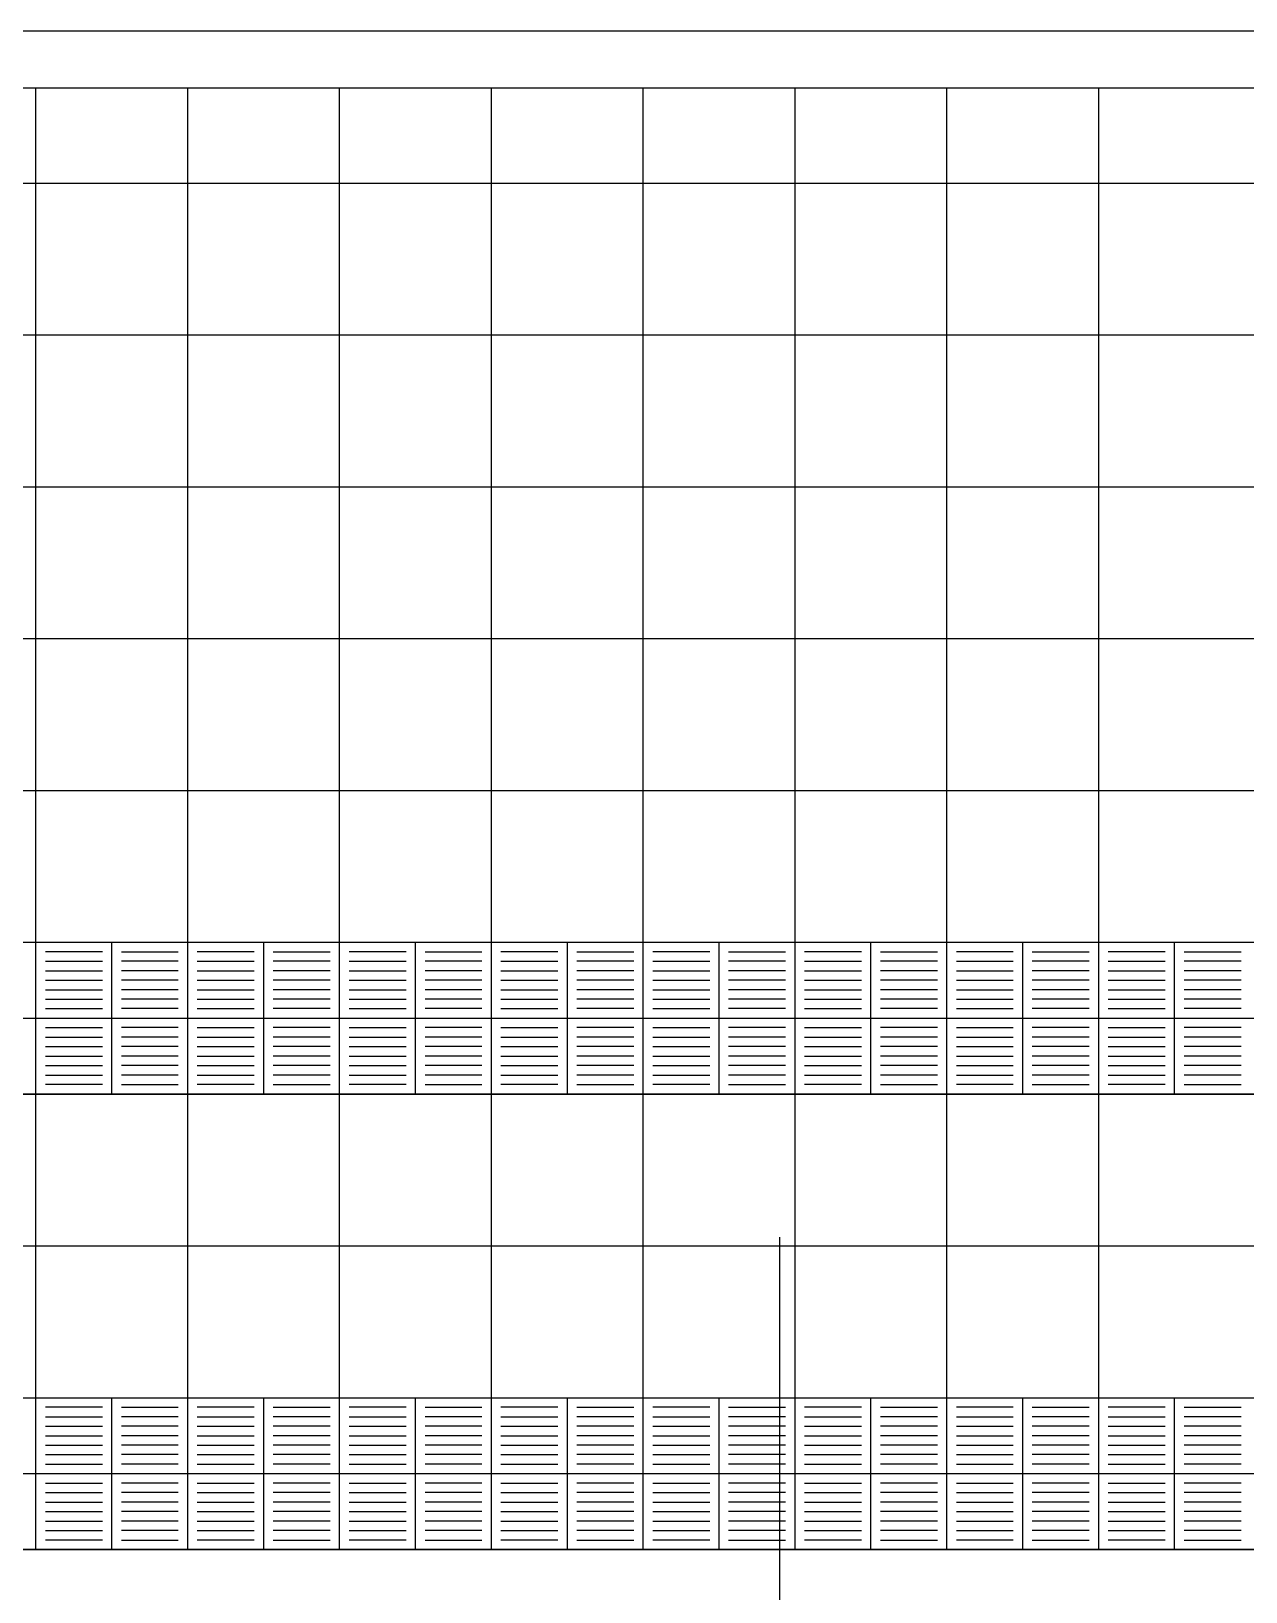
# Model space of a CAD drawing. Header units: inches. Extents: x -309 to 190, y -1585 to -1350.
# Drawn here: x -246.504 to -243.304, y -1375.399 to -1371.288 of the extents above; entities that cross this region are included whole.
import ezdxf
from ezdxf.lldxf.tags import DXFTag

# ---------------------------------------------------------------- set-up
doc = ezdxf.new("R2010")
doc.units = ezdxf.units.IN
doc.header["$MEASUREMENT"] = 0
doc.linetypes.add('CENTER2', pattern=[1.125, 0.75, -0.125, 0.125, -0.125])
doc.linetypes.add('HIDDEN', pattern=[0.375, 0.25, -0.125])
for name, color, linetype in [('CIEGOS', 9, 'CONTINUOUS'), ('DET', 9, 'CONTINUOUS'), ('lm', 9, 'HIDDEN'), ('NO VIDENTES', 9, 'CONTINUOUS'), ('PROY', 9, 'HIDDEN2'), ('V2', 9, 'CONTINUOUS')]:
    doc.layers.add(name, color=color, linetype=linetype)
tags = doc.linetypes.add('HIDDEN2', pattern=[0.1875, 0.125, -0.0625]).pattern_tags.tags
tags[6:7] = [DXFTag(74, 4), DXFTag(75, 0), DXFTag(340, '0'), DXFTag(46, 1.0), DXFTag(50, 0.0), DXFTag(44, 0.0), DXFTag(45, 0.0)]
tags[4:5] = [DXFTag(74, 4), DXFTag(75, 0), DXFTag(340, '0'), DXFTag(46, 1.0), DXFTag(50, 0.0), DXFTag(44, 0.0), DXFTag(45, 0.0)]

msp = doc.modelspace()

# ---------------------------------------------------------------- linework, layer by layer
at = {"layer": 'CIEGOS'}
for points in [[(-265.1546, -1373.6882), (-204.0052, -1373.6882)], [(-264.9889, -1374.0882), (-204.0644, -1374.0882)], [(-264.6575, -1374.8882), (-204.1827, -1374.8882)], [(-262.5318, -1375.2882), (-204.2418, -1375.2882)]]:
    msp.add_lwpolyline(points, dxfattribs=at)
at = {"layer": 'DET'}
for points in [[(-246.4918, -1375.2882), (-246.4918, -1371.4382)], [(-246.0918, -1375.2882), (-246.0918, -1371.4382)], [(-245.6918, -1375.2882), (-245.6918, -1371.4382)], [(-245.2918, -1375.2882), (-245.2918, -1371.4382)], [(-244.8918, -1375.2882), (-244.8918, -1371.4382)], [(-244.4918, -1375.2882), (-244.4918, -1371.4382)], [(-244.0918, -1375.2882), (-244.0918, -1371.4382)], [(-243.6918, -1375.2882), (-243.6918, -1371.4382)], [(-265.983, -1371.6882), (-203.7094, -1371.6882)], [(-248.8918, -1372.0882), (-237.6918, -1372.0882)], [(-265.6516, -1372.4882), (-203.8277, -1372.4882)], [(-265.486, -1372.8882), (-203.8883, -1372.8882)], [(-265.3203, -1373.2882), (-203.946, -1373.2882)], [(-246.2918, -1374.0882), (-246.2918, -1373.6882)], [(-245.8918, -1374.0882), (-245.8918, -1373.6882)], [(-245.4918, -1374.0882), (-245.4918, -1373.6882)], [(-245.0918, -1374.0882), (-245.0918, -1373.6882)], [(-244.6918, -1374.0882), (-244.6918, -1373.6882)], [(-244.2918, -1374.0882), (-244.2918, -1373.6882)], [(-243.8918, -1374.0882), (-243.8918, -1373.6882)], [(-243.4918, -1374.0882), (-243.4918, -1373.6882)], [(-265.0717, -1373.8882), (-204.0348, -1373.8882)], [(-264.8232, -1374.4882), (-204.1235, -1374.4882)], [(-246.2918, -1375.2882), (-246.2918, -1374.8882)], [(-245.8918, -1375.2882), (-245.8918, -1374.8882)], [(-245.4918, -1375.2882), (-245.4918, -1374.8882)], [(-245.0918, -1375.2882), (-245.0918, -1374.8882)], [(-244.6918, -1375.2882), (-244.6918, -1374.8882)], [(-244.2918, -1375.2882), (-244.2918, -1374.8882)], [(-243.8918, -1375.2882), (-243.8918, -1374.8882)], [(-243.4918, -1375.2882), (-243.4918, -1374.8882)], [(-264.5747, -1375.0882), (-204.2123, -1375.0882)]]:
    msp.add_lwpolyline(points, dxfattribs=at)
at = {"layer": 'lm', "linetype": 'CENTER2'}
msp.add_line((-268.7318, -1375.2882), (-201.8002, -1375.2882), dxfattribs=at)
msp.add_line((-268.7318, -1375.2882), (-201.8002, -1375.2882), dxfattribs=at)
at = {"layer": 'NO VIDENTES'}
for p, q in [((-246.3168, -1373.7132), (-246.4668, -1373.7132)), ((-246.4668, -1373.7382), (-246.3168, -1373.7382)), ((-246.2668, -1373.7132), (-246.1168, -1373.7132)), ((-246.1168, -1373.7382), (-246.2668, -1373.7382)), ((-245.9168, -1373.7132), (-246.0668, -1373.7132)), ((-246.0668, -1373.7382), (-245.9168, -1373.7382)), ((-245.8668, -1373.7132), (-245.7168, -1373.7132)), ((-245.7168, -1373.7382), (-245.8668, -1373.7382)), ((-245.5168, -1373.7132), (-245.6668, -1373.7132)), ((-245.6668, -1373.7382), (-245.5168, -1373.7382)), ((-245.4668, -1373.7132), (-245.3168, -1373.7132)), ((-245.3168, -1373.7382), (-245.4668, -1373.7382)), ((-245.1168, -1373.7132), (-245.2668, -1373.7132)), ((-245.2668, -1373.7382), (-245.1168, -1373.7382)), ((-245.0668, -1373.7132), (-244.9168, -1373.7132)), ((-244.9168, -1373.7382), (-245.0668, -1373.7382)), ((-244.7168, -1373.7132), (-244.8668, -1373.7132)), ((-244.8668, -1373.7382), (-244.7168, -1373.7382)), ((-244.6668, -1373.7132), (-244.5168, -1373.7132)), ((-244.5168, -1373.7382), (-244.6668, -1373.7382)), ((-244.3168, -1373.7132), (-244.4668, -1373.7132)), ((-244.4668, -1373.7382), (-244.3168, -1373.7382)), ((-244.2668, -1373.7132), (-244.1168, -1373.7132)), ((-244.1168, -1373.7382), (-244.2668, -1373.7382)), ((-243.9168, -1373.7132), (-244.0668, -1373.7132)), ((-244.0668, -1373.7382), (-243.9168, -1373.7382)), ((-243.8668, -1373.7132), (-243.7168, -1373.7132)), ((-243.7168, -1373.7382), (-243.8668, -1373.7382)), ((-243.5168, -1373.7132), (-243.6668, -1373.7132)), ((-243.6668, -1373.7382), (-243.5168, -1373.7382)), ((-243.4668, -1373.7132), (-243.3168, -1373.7132)), ((-243.3168, -1373.7382), (-243.4668, -1373.7382)), ((-246.4668, -1373.7632), (-246.3168, -1373.7632)), ((-246.4668, -1373.7882), (-246.3168, -1373.7882)), ((-246.1168, -1373.7632), (-246.2668, -1373.7632)), ((-246.1168, -1373.7882), (-246.2668, -1373.7882)), ((-246.0668, -1373.7632), (-245.9168, -1373.7632)), ((-246.0668, -1373.7882), (-245.9168, -1373.7882)), ((-245.7168, -1373.7632), (-245.8668, -1373.7632)), ((-245.7168, -1373.7882), (-245.8668, -1373.7882)), ((-245.6668, -1373.7632), (-245.5168, -1373.7632)), ((-245.6668, -1373.7882), (-245.5168, -1373.7882)), ((-245.3168, -1373.7632), (-245.4668, -1373.7632)), ((-245.3168, -1373.7882), (-245.4668, -1373.7882)), ((-245.2668, -1373.7632), (-245.1168, -1373.7632)), ((-245.2668, -1373.7882), (-245.1168, -1373.7882)), ((-244.9168, -1373.7632), (-245.0668, -1373.7632)), ((-244.9168, -1373.7882), (-245.0668, -1373.7882)), ((-244.8668, -1373.7632), (-244.7168, -1373.7632)), ((-244.8668, -1373.7882), (-244.7168, -1373.7882)), ((-244.5168, -1373.7632), (-244.6668, -1373.7632)), ((-244.5168, -1373.7882), (-244.6668, -1373.7882)), ((-244.4668, -1373.7632), (-244.3168, -1373.7632)), ((-244.4668, -1373.7882), (-244.3168, -1373.7882)), ((-244.1168, -1373.7632), (-244.2668, -1373.7632)), ((-244.1168, -1373.7882), (-244.2668, -1373.7882)), ((-244.0668, -1373.7632), (-243.9168, -1373.7632)), ((-244.0668, -1373.7882), (-243.9168, -1373.7882)), ((-243.7168, -1373.7632), (-243.8668, -1373.7632)), ((-243.7168, -1373.7882), (-243.8668, -1373.7882)), ((-243.6668, -1373.7632), (-243.5168, -1373.7632)), ((-243.6668, -1373.7882), (-243.5168, -1373.7882)), ((-243.3168, -1373.7632), (-243.4668, -1373.7632)), ((-243.3168, -1373.7882), (-243.4668, -1373.7882)), ((-246.4668, -1373.8132), (-246.3168, -1373.8132)), ((-246.1168, -1373.8132), (-246.2668, -1373.8132)), ((-246.0668, -1373.8132), (-245.9168, -1373.8132)), ((-245.7168, -1373.8132), (-245.8668, -1373.8132)), ((-245.6668, -1373.8132), (-245.5168, -1373.8132)), ((-245.3168, -1373.8132), (-245.4668, -1373.8132)), ((-245.2668, -1373.8132), (-245.1168, -1373.8132)), ((-244.9168, -1373.8132), (-245.0668, -1373.8132)), ((-244.8668, -1373.8132), (-244.7168, -1373.8132)), ((-244.5168, -1373.8132), (-244.6668, -1373.8132)), ((-244.4668, -1373.8132), (-244.3168, -1373.8132)), ((-244.1168, -1373.8132), (-244.2668, -1373.8132)), ((-244.0668, -1373.8132), (-243.9168, -1373.8132)), ((-243.7168, -1373.8132), (-243.8668, -1373.8132)), ((-243.6668, -1373.8132), (-243.5168, -1373.8132)), ((-243.3168, -1373.8132), (-243.4668, -1373.8132)), ((-246.4668, -1373.8382), (-246.3168, -1373.8382)), ((-246.4668, -1373.8632), (-246.3168, -1373.8632)), ((-246.1168, -1373.8382), (-246.2668, -1373.8382)), ((-246.1168, -1373.8632), (-246.2668, -1373.8632)), ((-246.0668, -1373.8382), (-245.9168, -1373.8382)), ((-246.0668, -1373.8632), (-245.9168, -1373.8632)), ((-245.7168, -1373.8382), (-245.8668, -1373.8382)), ((-245.7168, -1373.8632), (-245.8668, -1373.8632)), ((-245.6668, -1373.8382), (-245.5168, -1373.8382)), ((-245.6668, -1373.8632), (-245.5168, -1373.8632)), ((-245.3168, -1373.8382), (-245.4668, -1373.8382)), ((-245.3168, -1373.8632), (-245.4668, -1373.8632)), ((-245.2668, -1373.8382), (-245.1168, -1373.8382)), ((-245.2668, -1373.8632), (-245.1168, -1373.8632)), ((-244.9168, -1373.8382), (-245.0668, -1373.8382)), ((-244.9168, -1373.8632), (-245.0668, -1373.8632)), ((-244.8668, -1373.8382), (-244.7168, -1373.8382)), ((-244.8668, -1373.8632), (-244.7168, -1373.8632)), ((-244.5168, -1373.8382), (-244.6668, -1373.8382)), ((-244.5168, -1373.8632), (-244.6668, -1373.8632)), ((-244.4668, -1373.8382), (-244.3168, -1373.8382)), ((-244.4668, -1373.8632), (-244.3168, -1373.8632)), ((-244.1168, -1373.8382), (-244.2668, -1373.8382)), ((-244.1168, -1373.8632), (-244.2668, -1373.8632)), ((-244.0668, -1373.8382), (-243.9168, -1373.8382)), ((-244.0668, -1373.8632), (-243.9168, -1373.8632)), ((-243.7168, -1373.8382), (-243.8668, -1373.8382)), ((-243.7168, -1373.8632), (-243.8668, -1373.8632)), ((-243.6668, -1373.8382), (-243.5168, -1373.8382)), ((-243.6668, -1373.8632), (-243.5168, -1373.8632)), ((-243.3168, -1373.8382), (-243.4668, -1373.8382)), ((-243.3168, -1373.8632), (-243.4668, -1373.8632)), ((-246.4668, -1373.9132), (-246.3168, -1373.9132)), ((-246.1168, -1373.9132), (-246.2668, -1373.9132)), ((-246.0668, -1373.9132), (-245.9168, -1373.9132)), ((-245.7168, -1373.9132), (-245.8668, -1373.9132)), ((-245.6668, -1373.9132), (-245.5168, -1373.9132)), ((-245.3168, -1373.9132), (-245.4668, -1373.9132)), ((-245.2668, -1373.9132), (-245.1168, -1373.9132)), ((-244.9168, -1373.9132), (-245.0668, -1373.9132)), ((-244.8668, -1373.9132), (-244.7168, -1373.9132)), ((-244.5168, -1373.9132), (-244.6668, -1373.9132)), ((-244.4668, -1373.9132), (-244.3168, -1373.9132)), ((-244.1168, -1373.9132), (-244.2668, -1373.9132)), ((-244.0668, -1373.9132), (-243.9168, -1373.9132)), ((-243.7168, -1373.9132), (-243.8668, -1373.9132)), ((-243.6668, -1373.9132), (-243.5168, -1373.9132)), ((-243.3168, -1373.9132), (-243.4668, -1373.9132)), ((-246.4668, -1373.9382), (-246.3168, -1373.9382)), ((-246.1168, -1373.9382), (-246.2668, -1373.9382)), ((-246.0668, -1373.9382), (-245.9168, -1373.9382)), ((-245.7168, -1373.9382), (-245.8668, -1373.9382)), ((-245.6668, -1373.9382), (-245.5168, -1373.9382)), ((-245.3168, -1373.9382), (-245.4668, -1373.9382)), ((-245.2668, -1373.9382), (-245.1168, -1373.9382)), ((-244.9168, -1373.9382), (-245.0668, -1373.9382)), ((-244.8668, -1373.9382), (-244.7168, -1373.9382)), ((-244.5168, -1373.9382), (-244.6668, -1373.9382)), ((-244.4668, -1373.9382), (-244.3168, -1373.9382)), ((-244.1168, -1373.9382), (-244.2668, -1373.9382)), ((-244.0668, -1373.9382), (-243.9168, -1373.9382)), ((-243.7168, -1373.9382), (-243.8668, -1373.9382)), ((-243.6668, -1373.9382), (-243.5168, -1373.9382)), ((-243.3168, -1373.9382), (-243.4668, -1373.9382)), ((-246.4668, -1373.9632), (-246.3168, -1373.9632)), ((-246.4668, -1373.9882), (-246.3168, -1373.9882)), ((-246.1168, -1373.9632), (-246.2668, -1373.9632)), ((-246.1168, -1373.9882), (-246.2668, -1373.9882)), ((-246.0668, -1373.9632), (-245.9168, -1373.9632)), ((-246.0668, -1373.9882), (-245.9168, -1373.9882)), ((-245.7168, -1373.9632), (-245.8668, -1373.9632)), ((-245.7168, -1373.9882), (-245.8668, -1373.9882)), ((-245.6668, -1373.9632), (-245.5168, -1373.9632)), ((-245.6668, -1373.9882), (-245.5168, -1373.9882)), ((-245.3168, -1373.9632), (-245.4668, -1373.9632)), ((-245.3168, -1373.9882), (-245.4668, -1373.9882)), ((-245.2668, -1373.9632), (-245.1168, -1373.9632)), ((-245.2668, -1373.9882), (-245.1168, -1373.9882)), ((-244.9168, -1373.9632), (-245.0668, -1373.9632)), ((-244.9168, -1373.9882), (-245.0668, -1373.9882)), ((-244.8668, -1373.9632), (-244.7168, -1373.9632)), ((-244.8668, -1373.9882), (-244.7168, -1373.9882)), ((-244.5168, -1373.9632), (-244.6668, -1373.9632)), ((-244.5168, -1373.9882), (-244.6668, -1373.9882)), ((-244.4668, -1373.9632), (-244.3168, -1373.9632)), ((-244.4668, -1373.9882), (-244.3168, -1373.9882)), ((-244.1168, -1373.9632), (-244.2668, -1373.9632)), ((-244.1168, -1373.9882), (-244.2668, -1373.9882)), ((-244.0668, -1373.9632), (-243.9168, -1373.9632)), ((-244.0668, -1373.9882), (-243.9168, -1373.9882)), ((-243.7168, -1373.9632), (-243.8668, -1373.9632)), ((-243.7168, -1373.9882), (-243.8668, -1373.9882)), ((-243.6668, -1373.9632), (-243.5168, -1373.9632)), ((-243.6668, -1373.9882), (-243.5168, -1373.9882)), ((-243.3168, -1373.9632), (-243.4668, -1373.9632)), ((-243.3168, -1373.9882), (-243.4668, -1373.9882)), ((-246.4668, -1374.0132), (-246.3168, -1374.0132)), ((-246.4668, -1374.0382), (-246.3168, -1374.0382)), ((-246.1168, -1374.0132), (-246.2668, -1374.0132)), ((-246.1168, -1374.0382), (-246.2668, -1374.0382)), ((-246.0668, -1374.0132), (-245.9168, -1374.0132)), ((-246.0668, -1374.0382), (-245.9168, -1374.0382)), ((-245.7168, -1374.0132), (-245.8668, -1374.0132)), ((-245.7168, -1374.0382), (-245.8668, -1374.0382)), ((-245.6668, -1374.0132), (-245.5168, -1374.0132)), ((-245.6668, -1374.0382), (-245.5168, -1374.0382)), ((-245.3168, -1374.0132), (-245.4668, -1374.0132)), ((-245.3168, -1374.0382), (-245.4668, -1374.0382)), ((-245.2668, -1374.0132), (-245.1168, -1374.0132)), ((-245.2668, -1374.0382), (-245.1168, -1374.0382)), ((-244.9168, -1374.0132), (-245.0668, -1374.0132)), ((-244.9168, -1374.0382), (-245.0668, -1374.0382)), ((-244.8668, -1374.0132), (-244.7168, -1374.0132)), ((-244.8668, -1374.0382), (-244.7168, -1374.0382)), ((-244.5168, -1374.0132), (-244.6668, -1374.0132)), ((-244.5168, -1374.0382), (-244.6668, -1374.0382)), ((-244.4668, -1374.0132), (-244.3168, -1374.0132)), ((-244.4668, -1374.0382), (-244.3168, -1374.0382)), ((-244.1168, -1374.0132), (-244.2668, -1374.0132)), ((-244.1168, -1374.0382), (-244.2668, -1374.0382)), ((-244.0668, -1374.0132), (-243.9168, -1374.0132)), ((-244.0668, -1374.0382), (-243.9168, -1374.0382)), ((-243.7168, -1374.0132), (-243.8668, -1374.0132)), ((-243.7168, -1374.0382), (-243.8668, -1374.0382)), ((-243.6668, -1374.0132), (-243.5168, -1374.0132)), ((-243.6668, -1374.0382), (-243.5168, -1374.0382)), ((-243.3168, -1374.0132), (-243.4668, -1374.0132)), ((-243.3168, -1374.0382), (-243.4668, -1374.0382)), ((-246.3168, -1374.0632), (-246.4668, -1374.0632)), ((-246.2668, -1374.0632), (-246.1168, -1374.0632)), ((-245.9168, -1374.0632), (-246.0668, -1374.0632)), ((-245.8668, -1374.0632), (-245.7168, -1374.0632)), ((-245.5168, -1374.0632), (-245.6668, -1374.0632)), ((-245.4668, -1374.0632), (-245.3168, -1374.0632)), ((-245.1168, -1374.0632), (-245.2668, -1374.0632)), ((-245.0668, -1374.0632), (-244.9168, -1374.0632)), ((-244.7168, -1374.0632), (-244.8668, -1374.0632)), ((-244.6668, -1374.0632), (-244.5168, -1374.0632)), ((-244.3168, -1374.0632), (-244.4668, -1374.0632)), ((-244.2668, -1374.0632), (-244.1168, -1374.0632)), ((-243.9168, -1374.0632), (-244.0668, -1374.0632)), ((-243.8668, -1374.0632), (-243.7168, -1374.0632)), ((-243.5168, -1374.0632), (-243.6668, -1374.0632)), ((-243.4668, -1374.0632), (-243.3168, -1374.0632)), ((-246.3168, -1374.9132), (-246.4668, -1374.9132)), ((-246.4668, -1374.9382), (-246.3168, -1374.9382)), ((-246.2668, -1374.9132), (-246.1168, -1374.9132)), ((-246.1168, -1374.9382), (-246.2668, -1374.9382)), ((-245.9168, -1374.9132), (-246.0668, -1374.9132)), ((-246.0668, -1374.9382), (-245.9168, -1374.9382)), ((-245.8668, -1374.9132), (-245.7168, -1374.9132)), ((-245.7168, -1374.9382), (-245.8668, -1374.9382)), ((-245.5168, -1374.9132), (-245.6668, -1374.9132)), ((-245.6668, -1374.9382), (-245.5168, -1374.9382)), ((-245.4668, -1374.9132), (-245.3168, -1374.9132)), ((-245.3168, -1374.9382), (-245.4668, -1374.9382)), ((-245.1168, -1374.9132), (-245.2668, -1374.9132)), ((-245.2668, -1374.9382), (-245.1168, -1374.9382)), ((-245.0668, -1374.9132), (-244.9168, -1374.9132)), ((-244.9168, -1374.9382), (-245.0668, -1374.9382)), ((-244.7168, -1374.9132), (-244.8668, -1374.9132)), ((-244.8668, -1374.9382), (-244.7168, -1374.9382)), ((-244.6668, -1374.9132), (-244.5168, -1374.9132)), ((-244.5168, -1374.9382), (-244.6668, -1374.9382)), ((-244.3168, -1374.9132), (-244.4668, -1374.9132)), ((-244.4668, -1374.9382), (-244.3168, -1374.9382)), ((-244.2668, -1374.9132), (-244.1168, -1374.9132)), ((-244.1168, -1374.9382), (-244.2668, -1374.9382)), ((-243.9168, -1374.9132), (-244.0668, -1374.9132)), ((-244.0668, -1374.9382), (-243.9168, -1374.9382)), ((-243.8668, -1374.9132), (-243.7168, -1374.9132)), ((-243.7168, -1374.9382), (-243.8668, -1374.9382)), ((-243.5168, -1374.9132), (-243.6668, -1374.9132)), ((-243.6668, -1374.9382), (-243.5168, -1374.9382)), ((-243.4668, -1374.9132), (-243.3168, -1374.9132)), ((-243.3168, -1374.9382), (-243.4668, -1374.9382)), ((-246.4668, -1374.9632), (-246.3168, -1374.9632)), ((-246.1168, -1374.9632), (-246.2668, -1374.9632)), ((-246.0668, -1374.9632), (-245.9168, -1374.9632)), ((-245.7168, -1374.9632), (-245.8668, -1374.9632)), ((-245.6668, -1374.9632), (-245.5168, -1374.9632)), ((-245.3168, -1374.9632), (-245.4668, -1374.9632)), ((-245.2668, -1374.9632), (-245.1168, -1374.9632)), ((-244.9168, -1374.9632), (-245.0668, -1374.9632)), ((-244.8668, -1374.9632), (-244.7168, -1374.9632)), ((-244.5168, -1374.9632), (-244.6668, -1374.9632)), ((-244.4668, -1374.9632), (-244.3168, -1374.9632)), ((-244.1168, -1374.9632), (-244.2668, -1374.9632)), ((-244.0668, -1374.9632), (-243.9168, -1374.9632)), ((-243.7168, -1374.9632), (-243.8668, -1374.9632)), ((-243.6668, -1374.9632), (-243.5168, -1374.9632)), ((-243.3168, -1374.9632), (-243.4668, -1374.9632)), ((-246.4668, -1374.9882), (-246.3168, -1374.9882)), ((-246.4668, -1375.0132), (-246.3168, -1375.0132)), ((-246.1168, -1374.9882), (-246.2668, -1374.9882)), ((-246.1168, -1375.0132), (-246.2668, -1375.0132)), ((-246.0668, -1374.9882), (-245.9168, -1374.9882)), ((-246.0668, -1375.0132), (-245.9168, -1375.0132)), ((-245.7168, -1374.9882), (-245.8668, -1374.9882)), ((-245.7168, -1375.0132), (-245.8668, -1375.0132)), ((-245.6668, -1374.9882), (-245.5168, -1374.9882)), ((-245.6668, -1375.0132), (-245.5168, -1375.0132)), ((-245.3168, -1374.9882), (-245.4668, -1374.9882)), ((-245.3168, -1375.0132), (-245.4668, -1375.0132)), ((-245.2668, -1374.9882), (-245.1168, -1374.9882)), ((-245.2668, -1375.0132), (-245.1168, -1375.0132)), ((-244.9168, -1374.9882), (-245.0668, -1374.9882)), ((-244.9168, -1375.0132), (-245.0668, -1375.0132)), ((-244.8668, -1374.9882), (-244.7168, -1374.9882)), ((-244.8668, -1375.0132), (-244.7168, -1375.0132)), ((-244.5168, -1374.9882), (-244.6668, -1374.9882)), ((-244.5168, -1375.0132), (-244.6668, -1375.0132)), ((-244.4668, -1374.9882), (-244.3168, -1374.9882)), ((-244.4668, -1375.0132), (-244.3168, -1375.0132)), ((-244.1168, -1374.9882), (-244.2668, -1374.9882)), ((-244.1168, -1375.0132), (-244.2668, -1375.0132)), ((-244.0668, -1374.9882), (-243.9168, -1374.9882)), ((-244.0668, -1375.0132), (-243.9168, -1375.0132)), ((-243.7168, -1374.9882), (-243.8668, -1374.9882)), ((-243.7168, -1375.0132), (-243.8668, -1375.0132)), ((-243.6668, -1374.9882), (-243.5168, -1374.9882)), ((-243.6668, -1375.0132), (-243.5168, -1375.0132)), ((-243.3168, -1374.9882), (-243.4668, -1374.9882)), ((-243.3168, -1375.0132), (-243.4668, -1375.0132)), ((-246.4668, -1375.0382), (-246.3168, -1375.0382)), ((-246.4668, -1375.0632), (-246.3168, -1375.0632)), ((-246.1168, -1375.0382), (-246.2668, -1375.0382)), ((-246.1168, -1375.0632), (-246.2668, -1375.0632)), ((-246.0668, -1375.0382), (-245.9168, -1375.0382)), ((-246.0668, -1375.0632), (-245.9168, -1375.0632)), ((-245.7168, -1375.0382), (-245.8668, -1375.0382)), ((-245.7168, -1375.0632), (-245.8668, -1375.0632)), ((-245.6668, -1375.0382), (-245.5168, -1375.0382)), ((-245.6668, -1375.0632), (-245.5168, -1375.0632)), ((-245.3168, -1375.0382), (-245.4668, -1375.0382)), ((-245.3168, -1375.0632), (-245.4668, -1375.0632)), ((-245.2668, -1375.0382), (-245.1168, -1375.0382)), ((-245.2668, -1375.0632), (-245.1168, -1375.0632)), ((-244.9168, -1375.0382), (-245.0668, -1375.0382)), ((-244.9168, -1375.0632), (-245.0668, -1375.0632)), ((-244.8668, -1375.0382), (-244.7168, -1375.0382)), ((-244.8668, -1375.0632), (-244.7168, -1375.0632)), ((-244.5168, -1375.0382), (-244.6668, -1375.0382)), ((-244.5168, -1375.0632), (-244.6668, -1375.0632)), ((-244.4668, -1375.0382), (-244.3168, -1375.0382)), ((-244.4668, -1375.0632), (-244.3168, -1375.0632)), ((-244.1168, -1375.0382), (-244.2668, -1375.0382)), ((-244.1168, -1375.0632), (-244.2668, -1375.0632)), ((-244.0668, -1375.0382), (-243.9168, -1375.0382)), ((-244.0668, -1375.0632), (-243.9168, -1375.0632)), ((-243.7168, -1375.0382), (-243.8668, -1375.0382)), ((-243.7168, -1375.0632), (-243.8668, -1375.0632)), ((-243.6668, -1375.0382), (-243.5168, -1375.0382)), ((-243.6668, -1375.0632), (-243.5168, -1375.0632)), ((-243.3168, -1375.0382), (-243.4668, -1375.0382)), ((-243.3168, -1375.0632), (-243.4668, -1375.0632)), ((-246.4668, -1375.1132), (-246.3168, -1375.1132)), ((-246.4668, -1375.1382), (-246.3168, -1375.1382)), ((-246.1168, -1375.1132), (-246.2668, -1375.1132)), ((-246.1168, -1375.1382), (-246.2668, -1375.1382)), ((-246.0668, -1375.1132), (-245.9168, -1375.1132)), ((-246.0668, -1375.1382), (-245.9168, -1375.1382)), ((-245.7168, -1375.1132), (-245.8668, -1375.1132)), ((-245.7168, -1375.1382), (-245.8668, -1375.1382)), ((-245.6668, -1375.1132), (-245.5168, -1375.1132)), ((-245.6668, -1375.1382), (-245.5168, -1375.1382)), ((-245.3168, -1375.1132), (-245.4668, -1375.1132)), ((-245.3168, -1375.1382), (-245.4668, -1375.1382)), ((-245.2668, -1375.1132), (-245.1168, -1375.1132)), ((-245.2668, -1375.1382), (-245.1168, -1375.1382)), ((-244.9168, -1375.1132), (-245.0668, -1375.1132)), ((-244.9168, -1375.1382), (-245.0668, -1375.1382)), ((-244.8668, -1375.1132), (-244.7168, -1375.1132)), ((-244.8668, -1375.1382), (-244.7168, -1375.1382)), ((-244.5168, -1375.1132), (-244.6668, -1375.1132)), ((-244.5168, -1375.1382), (-244.6668, -1375.1382)), ((-244.4668, -1375.1132), (-244.3168, -1375.1132)), ((-244.4668, -1375.1382), (-244.3168, -1375.1382)), ((-244.1168, -1375.1132), (-244.2668, -1375.1132)), ((-244.1168, -1375.1382), (-244.2668, -1375.1382)), ((-244.0668, -1375.1132), (-243.9168, -1375.1132)), ((-244.0668, -1375.1382), (-243.9168, -1375.1382)), ((-243.7168, -1375.1132), (-243.8668, -1375.1132)), ((-243.7168, -1375.1382), (-243.8668, -1375.1382)), ((-243.6668, -1375.1132), (-243.5168, -1375.1132)), ((-243.6668, -1375.1382), (-243.5168, -1375.1382)), ((-243.3168, -1375.1132), (-243.4668, -1375.1132)), ((-243.3168, -1375.1382), (-243.4668, -1375.1382)), ((-246.4668, -1375.1632), (-246.3168, -1375.1632)), ((-246.4668, -1375.1882), (-246.3168, -1375.1882)), ((-246.1168, -1375.1632), (-246.2668, -1375.1632)), ((-246.1168, -1375.1882), (-246.2668, -1375.1882)), ((-246.0668, -1375.1632), (-245.9168, -1375.1632)), ((-246.0668, -1375.1882), (-245.9168, -1375.1882)), ((-245.7168, -1375.1632), (-245.8668, -1375.1632)), ((-245.7168, -1375.1882), (-245.8668, -1375.1882)), ((-245.6668, -1375.1632), (-245.5168, -1375.1632)), ((-245.6668, -1375.1882), (-245.5168, -1375.1882)), ((-245.3168, -1375.1632), (-245.4668, -1375.1632)), ((-245.3168, -1375.1882), (-245.4668, -1375.1882)), ((-245.2668, -1375.1632), (-245.1168, -1375.1632)), ((-245.2668, -1375.1882), (-245.1168, -1375.1882)), ((-244.9168, -1375.1632), (-245.0668, -1375.1632)), ((-244.9168, -1375.1882), (-245.0668, -1375.1882)), ((-244.8668, -1375.1632), (-244.7168, -1375.1632)), ((-244.8668, -1375.1882), (-244.7168, -1375.1882)), ((-244.5168, -1375.1632), (-244.6668, -1375.1632)), ((-244.5168, -1375.1882), (-244.6668, -1375.1882)), ((-244.4668, -1375.1632), (-244.3168, -1375.1632)), ((-244.4668, -1375.1882), (-244.3168, -1375.1882)), ((-244.1168, -1375.1632), (-244.2668, -1375.1632)), ((-244.1168, -1375.1882), (-244.2668, -1375.1882)), ((-244.0668, -1375.1632), (-243.9168, -1375.1632)), ((-244.0668, -1375.1882), (-243.9168, -1375.1882)), ((-243.7168, -1375.1632), (-243.8668, -1375.1632)), ((-243.7168, -1375.1882), (-243.8668, -1375.1882)), ((-243.6668, -1375.1632), (-243.5168, -1375.1632)), ((-243.6668, -1375.1882), (-243.5168, -1375.1882)), ((-243.3168, -1375.1632), (-243.4668, -1375.1632)), ((-243.3168, -1375.1882), (-243.4668, -1375.1882)), ((-246.4668, -1375.2132), (-246.3168, -1375.2132)), ((-246.1168, -1375.2132), (-246.2668, -1375.2132)), ((-246.0668, -1375.2132), (-245.9168, -1375.2132)), ((-245.7168, -1375.2132), (-245.8668, -1375.2132)), ((-245.6668, -1375.2132), (-245.5168, -1375.2132)), ((-245.3168, -1375.2132), (-245.4668, -1375.2132)), ((-245.2668, -1375.2132), (-245.1168, -1375.2132)), ((-244.9168, -1375.2132), (-245.0668, -1375.2132)), ((-244.8668, -1375.2132), (-244.7168, -1375.2132)), ((-244.5168, -1375.2132), (-244.6668, -1375.2132)), ((-244.4668, -1375.2132), (-244.3168, -1375.2132)), ((-244.1168, -1375.2132), (-244.2668, -1375.2132)), ((-244.0668, -1375.2132), (-243.9168, -1375.2132)), ((-243.7168, -1375.2132), (-243.8668, -1375.2132)), ((-243.6668, -1375.2132), (-243.5168, -1375.2132)), ((-243.3168, -1375.2132), (-243.4668, -1375.2132)), ((-246.4668, -1375.2382), (-246.3168, -1375.2382)), ((-246.3168, -1375.2632), (-246.4668, -1375.2632)), ((-246.1168, -1375.2382), (-246.2668, -1375.2382)), ((-246.2668, -1375.2632), (-246.1168, -1375.2632)), ((-246.0668, -1375.2382), (-245.9168, -1375.2382)), ((-245.9168, -1375.2632), (-246.0668, -1375.2632)), ((-245.7168, -1375.2382), (-245.8668, -1375.2382)), ((-245.8668, -1375.2632), (-245.7168, -1375.2632)), ((-245.6668, -1375.2382), (-245.5168, -1375.2382)), ((-245.5168, -1375.2632), (-245.6668, -1375.2632)), ((-245.3168, -1375.2382), (-245.4668, -1375.2382)), ((-245.4668, -1375.2632), (-245.3168, -1375.2632)), ((-245.2668, -1375.2382), (-245.1168, -1375.2382)), ((-245.1168, -1375.2632), (-245.2668, -1375.2632)), ((-244.9168, -1375.2382), (-245.0668, -1375.2382)), ((-245.0668, -1375.2632), (-244.9168, -1375.2632)), ((-244.8668, -1375.2382), (-244.7168, -1375.2382)), ((-244.7168, -1375.2632), (-244.8668, -1375.2632)), ((-244.5168, -1375.2382), (-244.6668, -1375.2382)), ((-244.6668, -1375.2632), (-244.5168, -1375.2632)), ((-244.4668, -1375.2382), (-244.3168, -1375.2382)), ((-244.3168, -1375.2632), (-244.4668, -1375.2632)), ((-244.1168, -1375.2382), (-244.2668, -1375.2382)), ((-244.2668, -1375.2632), (-244.1168, -1375.2632)), ((-244.0668, -1375.2382), (-243.9168, -1375.2382)), ((-243.9168, -1375.2632), (-244.0668, -1375.2632)), ((-243.7168, -1375.2382), (-243.8668, -1375.2382)), ((-243.8668, -1375.2632), (-243.7168, -1375.2632)), ((-243.6668, -1375.2382), (-243.5168, -1375.2382)), ((-243.5168, -1375.2632), (-243.6668, -1375.2632)), ((-243.3168, -1375.2382), (-243.4668, -1375.2382)), ((-243.4668, -1375.2632), (-243.3168, -1375.2632))]:
    msp.add_line(p, q, dxfattribs=at)
at = {"layer": 'PROY'}
for p, q in [((-216.3618, -1374.0882), (-256.3277, -1374.0882)), ((-211.7018, -1375.2882), (-262.5318, -1375.2882))]:
    msp.add_line(p, q, dxfattribs=at)
at = {"layer": 'PROY', "linetype": 'HIDDEN2', "ltscale": 3}
msp.add_lwpolyline([(-244.5318, -1419.5866), (-244.5318, -1374.4652)], dxfattribs=at)
at = {"layer": 'V2'}
for points in [[(-272.7318, -1415.4082, 0.414214), (-264.7318, -1423.4082), (-172.7318, -1423.4082, 0.414214), (-164.7318, -1415.4082), (-164.7318, -1390.4819, 0.330583), (-171.8369, -1380.9101), (-202.5175, -1371.6307, 0.073558), (-204.8335, -1371.2882), (-264.7318, -1371.2882, 0.414214), (-272.7318, -1379.2882)], [(-272.5818, -1415.4082, 0.414214), (-264.7318, -1423.2582), (-172.7318, -1423.2582, 0.414214), (-164.8818, -1415.4082), (-164.8818, -1390.4819, 0.330583), (-171.8803, -1381.0537), (-202.5609, -1371.7743, 0.073558), (-204.8335, -1371.4382), (-264.7318, -1371.4382, 0.414214), (-272.5818, -1379.2882)]]:
    msp.add_lwpolyline(points, format="xyb", close=True, dxfattribs=at)

doc.saveas('drawing.dxf')
